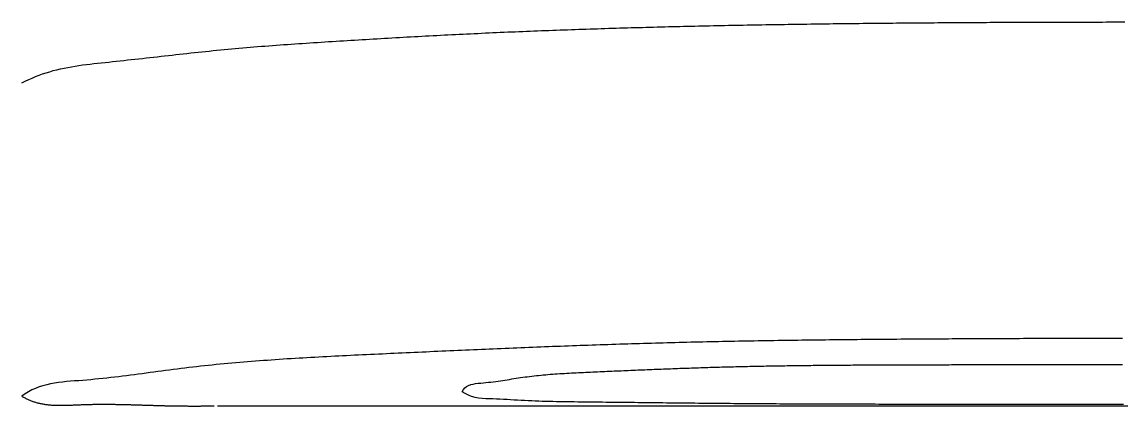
# Model space of a CAD drawing. Extents: x -4 to 102, y -14 to 59.
# Drawn here: x 41.984 to 42.862, y 3.808 to 4.115 of the extents above; entities that cross this region are included whole.
import ezdxf

# ---------------------------------------------------------------- set-up
doc = ezdxf.new("R2010")
doc.units = 0
doc.layers.get('0').update_dxf_attribs({"linetype": 'CONTINUOUS'})

msp = doc.modelspace()

# ---------------------------------------------------------------- linework, layer by layer
at = {"color": 7, "linetype": 'CONTINUOUS'}
msp.add_line((42.13982, 3.80787), (43.50552, 3.80787), dxfattribs=at)
at = {"color": 7}
for points in [[(41.9838, 4.06593, 0), (41.9864, 4.06724, 0), (41.9892, 4.06851, 0), (41.9919, 4.06972, 0), (41.9946, 4.07088, 0), (41.9974, 4.07198, 0), (42.0002, 4.07301, 0), (42.003, 4.07396, 0), (42.0059, 4.07484, 0), (42.0088, 4.07565, 0), (42.0116, 4.0764, 0), (42.0145, 4.07708, 0), (42.0174, 4.07771, 0), (42.0204, 4.07829, 0), (42.0233, 4.07883, 0), (42.0263, 4.07932, 0), (42.0292, 4.07977, 0), (42.0322, 4.08019, 0), (42.0352, 4.08058, 0), (42.0382, 4.08095, 0), (42.0411, 4.08129, 0), (42.0441, 4.08162, 0), (42.0471, 4.08194, 0), (42.0501, 4.08225, 0), (42.0531, 4.08256, 0), (42.0561, 4.08288, 0), (42.0591, 4.08319, 0), (42.0621, 4.08351, 0), (42.0651, 4.08383, 0), (42.068, 4.08416, 0), (42.071, 4.08448, 0), (42.074, 4.08481, 0), (42.077, 4.08514, 0), (42.0799, 4.08547, 0), (42.0829, 4.0858, 0), (42.0859, 4.08614, 0), (42.0888, 4.08647, 0), (42.0918, 4.0868, 0), (42.0948, 4.08714, 0), (42.0977, 4.08747, 0), (42.1007, 4.0878, 0), (42.1037, 4.08814, 0), (42.1066, 4.08847, 0), (42.1096, 4.08879, 0), (42.1126, 4.08912, 0), (42.1155, 4.08944, 0), (42.1185, 4.08977, 0), (42.1214, 4.09009, 0), (42.1244, 4.0904, 0), (42.1274, 4.09071, 0), (42.1303, 4.09102, 0), (42.1333, 4.09133, 0), (42.1363, 4.09163, 0), (42.1392, 4.09192, 0), (42.1422, 4.09221, 0), (42.1452, 4.0925, 0), (42.1481, 4.09278, 0), (42.1511, 4.09305, 0), (42.1541, 4.09332, 0), (42.157, 4.09359, 0), (42.16, 4.09385, 0), (42.163, 4.0941, 0), (42.1659, 4.09435, 0), (42.1689, 4.0946, 0), (42.1719, 4.09484, 0), (42.1749, 4.09508, 0), (42.1778, 4.09531, 0), (42.1808, 4.09554, 0), (42.1838, 4.09576, 0), (42.1868, 4.09599, 0), (42.1898, 4.09621, 0), (42.1927, 4.09642, 0), (42.1957, 4.09664, 0), (42.1987, 4.09685, 0), (42.2017, 4.09705, 0), (42.2047, 4.09726, 0), (42.2076, 4.09746, 0), (42.2106, 4.09766, 0), (42.2136, 4.09786, 0), (42.2166, 4.09805, 0), (42.2196, 4.09824, 0), (42.2226, 4.09844, 0), (42.2255, 4.09863, 0), (42.2285, 4.09882, 0), (42.2315, 4.099, 0), (42.2345, 4.09919, 0), (42.2375, 4.09937, 0), (42.2405, 4.09956, 0), (42.2434, 4.09974, 0), (42.2464, 4.09992, 0), (42.2494, 4.10011, 0), (42.2524, 4.10029, 0), (42.2554, 4.10047, 0), (42.2583, 4.10064, 0), (42.2613, 4.10082, 0), (42.2643, 4.101, 0), (42.2673, 4.10117, 0), (42.2703, 4.10135, 0), (42.2733, 4.10152, 0), (42.2762, 4.1017, 0), (42.2792, 4.10187, 0), (42.2822, 4.10204, 0), (42.2852, 4.10221, 0), (42.2882, 4.10237, 0), (42.2911, 4.10254, 0), (42.2941, 4.10271, 0), (42.2971, 4.10287, 0), (42.3001, 4.10303, 0), (42.3031, 4.10319, 0), (42.306, 4.10336, 0), (42.309, 4.10351, 0), (42.312, 4.10367, 0), (42.315, 4.10383, 0), (42.318, 4.10398, 0), (42.321, 4.10414, 0), (42.3239, 4.10429, 0), (42.3269, 4.10444, 0), (42.3299, 4.10459, 0), (42.3329, 4.10474, 0), (42.3359, 4.10488, 0), (42.3388, 4.10503, 0), (42.3418, 4.10517, 0), (42.3448, 4.10531, 0), (42.3478, 4.10545, 0), (42.3508, 4.10559, 0), (42.3538, 4.10573, 0), (42.3567, 4.10587, 0), (42.3597, 4.106, 0), (42.3627, 4.10613, 0), (42.3657, 4.10626, 0), (42.3687, 4.10639, 0), (42.3717, 4.10652, 0), (42.3746, 4.10665, 0), (42.3776, 4.10677, 0), (42.3806, 4.1069, 0), (42.3836, 4.10702, 0), (42.3866, 4.10714, 0), (42.3896, 4.10726, 0), (42.3925, 4.10738, 0), (42.3955, 4.10749, 0), (42.3985, 4.10761, 0), (42.4015, 4.10772, 0), (42.4045, 4.10784, 0), (42.4075, 4.10795, 0), (42.4104, 4.10806, 0), (42.4134, 4.10817, 0), (42.4164, 4.10827, 0), (42.4194, 4.10838, 0), (42.4224, 4.10849, 0), (42.4254, 4.10859, 0), (42.4284, 4.10869, 0), (42.4313, 4.10879, 0), (42.4343, 4.10889, 0), (42.4373, 4.10899, 0), (42.4403, 4.10909, 0), (42.4433, 4.10918, 0), (42.4463, 4.10928, 0), (42.4492, 4.10937, 0), (42.4522, 4.10946, 0), (42.4552, 4.10955, 0), (42.4582, 4.10964, 0), (42.4612, 4.10973, 0), (42.4642, 4.10982, 0), (42.4672, 4.10991, 0), (42.4701, 4.10999, 0), (42.4731, 4.11008, 0), (42.4761, 4.11016, 0), (42.4791, 4.11024, 0), (42.4821, 4.11032, 0), (42.4851, 4.1104, 0), (42.4881, 4.11048, 0), (42.491, 4.11056, 0), (42.494, 4.11064, 0), (42.497, 4.11071, 0), (42.5, 4.11079, 0), (42.503, 4.11086, 0), (42.506, 4.11093, 0), (42.509, 4.111, 0), (42.5119, 4.11107, 0), (42.5149, 4.11114, 0), (42.5179, 4.11121, 0), (42.5209, 4.11128, 0), (42.5239, 4.11135, 0), (42.5269, 4.11141, 0), (42.5299, 4.11148, 0), (42.5328, 4.11154, 0), (42.5358, 4.1116, 0), (42.5388, 4.11167, 0), (42.5418, 4.11173, 0), (42.5448, 4.11179, 0), (42.5478, 4.11185, 0), (42.5508, 4.1119, 0), (42.5537, 4.11196, 0), (42.5567, 4.11202, 0), (42.5597, 4.11207, 0), (42.5627, 4.11213, 0), (42.5657, 4.11218, 0), (42.5687, 4.11224, 0), (42.5717, 4.11229, 0), (42.5746, 4.11234, 0), (42.5776, 4.11239, 0), (42.5806, 4.11244, 0), (42.5836, 4.11249, 0), (42.5866, 4.11254, 0), (42.5896, 4.11259, 0), (42.5926, 4.11263, 0), (42.5955, 4.11268, 0), (42.5985, 4.11273, 0), (42.6015, 4.11277, 0), (42.6045, 4.11281, 0), (42.6075, 4.11286, 0), (42.6105, 4.1129, 0), (42.6135, 4.11294, 0), (42.6164, 4.11298, 0), (42.6194, 4.11302, 0), (42.6224, 4.11306, 0), (42.6254, 4.1131, 0), (42.6284, 4.11314, 0), (42.6314, 4.11318, 0), (42.6344, 4.11321, 0), (42.6373, 4.11325, 0), (42.6403, 4.11329, 0), (42.6433, 4.11332, 0), (42.6463, 4.11335, 0), (42.6493, 4.11339, 0), (42.6523, 4.11342, 0), (42.6553, 4.11345, 0), (42.6582, 4.11349, 0), (42.6612, 4.11352, 0), (42.6642, 4.11355, 0), (42.6672, 4.11358, 0), (42.6702, 4.11361, 0), (42.6732, 4.11364, 0), (42.6762, 4.11366, 0), (42.6791, 4.11369, 0), (42.6821, 4.11372, 0), (42.6851, 4.11375, 0), (42.6881, 4.11377, 0), (42.6911, 4.1138, 0), (42.6941, 4.11382, 0), (42.6971, 4.11385, 0), (42.7001, 4.11387, 0), (42.703, 4.11389, 0), (42.706, 4.11392, 0), (42.709, 4.11394, 0), (42.712, 4.11396, 0), (42.715, 4.11398, 0), (42.718, 4.11401, 0), (42.721, 4.11403, 0), (42.7239, 4.11405, 0), (42.7269, 4.11407, 0), (42.7299, 4.11409, 0), (42.7329, 4.11411, 0), (42.7359, 4.11412, 0), (42.7389, 4.11414, 0), (42.7419, 4.11416, 0), (42.7448, 4.11418, 0), (42.7478, 4.11419, 0), (42.7508, 4.11421, 0), (42.7538, 4.11423, 0), (42.7568, 4.11424, 0), (42.7598, 4.11426, 0), (42.7628, 4.11427, 0), (42.7657, 4.11429, 0), (42.7687, 4.1143, 0), (42.7717, 4.11431, 0), (42.7747, 4.11433, 0), (42.7777, 4.11434, 0), (42.7807, 4.11435, 0), (42.7837, 4.11436, 0), (42.7867, 4.11437, 0), (42.7896, 4.11438, 0), (42.7926, 4.11439, 0), (42.7956, 4.1144, 0), (42.7986, 4.11441, 0), (42.8016, 4.11442, 0), (42.8046, 4.11443, 0), (42.8076, 4.11444, 0), (42.8105, 4.11445, 0), (42.8135, 4.11445, 0), (42.8165, 4.11446, 0), (42.8195, 4.11447, 0), (42.8225, 4.11447, 0), (42.8255, 4.11448, 0), (42.8285, 4.11448, 0), (42.8314, 4.11449, 0), (42.8344, 4.11449, 0), (42.8374, 4.1145, 0), (42.8404, 4.1145, 0), (42.8434, 4.1145, 0), (42.8464, 4.1145, 0), (42.8494, 4.11451, 0), (42.8523, 4.11451, 0), (42.8553, 4.11451, 0), (42.8583, 4.11451, 0), (42.8613, 4.11451, 0), (42.8643, 4.11451, 0)], [(42.8624, 3.86177, 0), (42.8593, 3.86177, 0), (42.8561, 3.86177, 0), (42.853, 3.86176, 0), (42.8498, 3.86176, 0), (42.8466, 3.86176, 0), (42.8435, 3.86176, 0), (42.8403, 3.86175, 0), (42.8372, 3.86175, 0), (42.834, 3.86174, 0), (42.8308, 3.86174, 0), (42.8277, 3.86173, 0), (42.8245, 3.86173, 0), (42.8214, 3.86172, 0), (42.8182, 3.86171, 0), (42.815, 3.86171, 0), (42.8119, 3.8617, 0), (42.8087, 3.86169, 0), (42.8056, 3.86168, 0), (42.8024, 3.86168, 0), (42.7992, 3.86167, 0), (42.7961, 3.86166, 0), (42.7929, 3.86165, 0), (42.7897, 3.86164, 0), (42.7866, 3.86163, 0), (42.7834, 3.86162, 0), (42.7803, 3.8616, 0), (42.7771, 3.86159, 0), (42.7739, 3.86158, 0), (42.7708, 3.86157, 0), (42.7676, 3.86156, 0), (42.7645, 3.86154, 0), (42.7613, 3.86153, 0), (42.7581, 3.86151, 0), (42.755, 3.8615, 0), (42.7518, 3.86149, 0), (42.7486, 3.86147, 0), (42.7455, 3.86145, 0), (42.7423, 3.86144, 0), (42.7392, 3.86142, 0), (42.736, 3.86141, 0), (42.7328, 3.86139, 0), (42.7297, 3.86137, 0), (42.7265, 3.86135, 0), (42.7234, 3.86134, 0), (42.7202, 3.86132, 0), (42.717, 3.8613, 0), (42.7139, 3.86128, 0), (42.7107, 3.86126, 0), (42.7075, 3.86124, 0), (42.7044, 3.86122, 0), (42.7012, 3.8612, 0), (42.6981, 3.86118, 0), (42.6949, 3.86116, 0), (42.6917, 3.86113, 0), (42.6886, 3.86111, 0), (42.6854, 3.86109, 0), (42.6822, 3.86106, 0), (42.6791, 3.86104, 0), (42.6759, 3.86101, 0), (42.6728, 3.86099, 0), (42.6696, 3.86096, 0), (42.6664, 3.86094, 0), (42.6633, 3.86091, 0), (42.6601, 3.86088, 0), (42.657, 3.86085, 0), (42.6538, 3.86082, 0), (42.6506, 3.86079, 0), (42.6475, 3.86076, 0), (42.6443, 3.86073, 0), (42.6411, 3.8607, 0), (42.638, 3.86067, 0), (42.6348, 3.86063, 0), (42.6317, 3.8606, 0), (42.6285, 3.86056, 0), (42.6253, 3.86053, 0), (42.6222, 3.86049, 0), (42.619, 3.86045, 0), (42.6158, 3.86041, 0), (42.6127, 3.86037, 0), (42.6095, 3.86033, 0), (42.6064, 3.86029, 0), (42.6032, 3.86025, 0), (42.6, 3.8602, 0), (42.5969, 3.86016, 0), (42.5937, 3.86012, 0), (42.5906, 3.86007, 0), (42.5874, 3.86002, 0), (42.5842, 3.85997, 0), (42.5811, 3.85992, 0), (42.5779, 3.85987, 0), (42.5748, 3.85982, 0), (42.5716, 3.85977, 0), (42.5684, 3.85972, 0), (42.5653, 3.85966, 0), (42.5621, 3.8596, 0), (42.559, 3.85955, 0), (42.5558, 3.85949, 0), (42.5526, 3.85943, 0), (42.5495, 3.85937, 0), (42.5463, 3.85931, 0), (42.5432, 3.85924, 0), (42.54, 3.85918, 0), (42.5368, 3.85911, 0), (42.5337, 3.85905, 0), (42.5305, 3.85898, 0), (42.5274, 3.85891, 0), (42.5242, 3.85884, 0), (42.521, 3.85877, 0), (42.5179, 3.85869, 0), (42.5147, 3.85862, 0), (42.5116, 3.85854, 0), (42.5084, 3.85846, 0), (42.5053, 3.85838, 0), (42.5021, 3.8583, 0), (42.4989, 3.85822, 0), (42.4958, 3.85814, 0), (42.4926, 3.85805, 0), (42.4895, 3.85796, 0), (42.4863, 3.85788, 0), (42.4832, 3.85779, 0), (42.48, 3.85769, 0), (42.4768, 3.8576, 0), (42.4737, 3.85751, 0), (42.4705, 3.85741, 0), (42.4674, 3.85732, 0), (42.4642, 3.85722, 0), (42.4611, 3.85712, 0), (42.4579, 3.85702, 0), (42.4548, 3.85692, 0), (42.4516, 3.85681, 0), (42.4484, 3.85671, 0), (42.4453, 3.8566, 0), (42.4421, 3.85649, 0), (42.439, 3.85639, 0), (42.4358, 3.85628, 0), (42.4327, 3.85616, 0), (42.4295, 3.85605, 0), (42.4264, 3.85594, 0), (42.4232, 3.85583, 0), (42.4201, 3.85571, 0), (42.4169, 3.85559, 0), (42.4137, 3.85548, 0), (42.4106, 3.85536, 0), (42.4074, 3.85524, 0), (42.4043, 3.85512, 0), (42.4011, 3.855, 0), (42.398, 3.85487, 0), (42.3948, 3.85475, 0), (42.3917, 3.85462, 0), (42.3885, 3.8545, 0), (42.3853, 3.85437, 0), (42.3822, 3.85424, 0), (42.379, 3.85412, 0), (42.3759, 3.85399, 0), (42.3727, 3.85386, 0), (42.3696, 3.85373, 0), (42.3664, 3.85359, 0), (42.3632, 3.85346, 0), (42.3601, 3.85333, 0), (42.3569, 3.8532, 0), (42.3538, 3.85306, 0), (42.3506, 3.85293, 0), (42.3475, 3.85279, 0), (42.3443, 3.85265, 0), (42.3411, 3.85251, 0), (42.338, 3.85238, 0), (42.3348, 3.85224, 0), (42.3317, 3.8521, 0), (42.3285, 3.85196, 0), (42.3253, 3.85182, 0), (42.3222, 3.85168, 0), (42.319, 3.85154, 0), (42.3159, 3.85139, 0), (42.3127, 3.85125, 0), (42.3095, 3.85111, 0), (42.3064, 3.85096, 0), (42.3032, 3.85082, 0), (42.3, 3.85068, 0), (42.2969, 3.85053, 0), (42.2937, 3.85038, 0), (42.2905, 3.85024, 0), (42.2874, 3.85009, 0), (42.2842, 3.84995, 0), (42.281, 3.8498, 0), (42.2779, 3.84965, 0), (42.2747, 3.84951, 0), (42.2715, 3.84936, 0), (42.2684, 3.84921, 0), (42.2652, 3.84906, 0), (42.262, 3.84891, 0), (42.2589, 3.84876, 0), (42.2557, 3.84861, 0), (42.2525, 3.84846, 0), (42.2493, 3.84831, 0), (42.2462, 3.84816, 0), (42.243, 3.848, 0), (42.2398, 3.84784, 0), (42.2367, 3.84769, 0), (42.2335, 3.84752, 0), (42.2303, 3.84736, 0), (42.2272, 3.8472, 0), (42.224, 3.84703, 0), (42.2208, 3.84686, 0), (42.2176, 3.84668, 0), (42.2145, 3.84651, 0), (42.2113, 3.84632, 0), (42.2081, 3.84614, 0), (42.205, 3.84595, 0), (42.2018, 3.84576, 0), (42.1986, 3.84557, 0), (42.1955, 3.84537, 0), (42.1923, 3.84516, 0), (42.1892, 3.84495, 0), (42.186, 3.84474, 0), (42.1828, 3.84452, 0), (42.1797, 3.8443, 0), (42.1765, 3.84407, 0), (42.1734, 3.84384, 0), (42.1702, 3.8436, 0), (42.1671, 3.84335, 0), (42.1639, 3.8431, 0), (42.1608, 3.84284, 0), (42.1576, 3.84258, 0), (42.1545, 3.84231, 0), (42.1514, 3.84203, 0), (42.1482, 3.84174, 0), (42.1451, 3.84145, 0), (42.142, 3.84115, 0), (42.1388, 3.84085, 0), (42.1357, 3.84053, 0), (42.1326, 3.84021, 0), (42.1294, 3.83988, 0), (42.1263, 3.83955, 0), (42.1232, 3.8392, 0), (42.1201, 3.83885, 0), (42.117, 3.83848, 0), (42.1139, 3.83811, 0), (42.1108, 3.83773, 0), (42.1077, 3.83734, 0), (42.1046, 3.83694, 0), (42.1015, 3.83654, 0), (42.0984, 3.83613, 0), (42.0953, 3.83572, 0), (42.0922, 3.83531, 0), (42.0891, 3.83489, 0), (42.086, 3.83447, 0), (42.0829, 3.83405, 0), (42.0797, 3.83364, 0), (42.0766, 3.83323, 0), (42.0735, 3.83282, 0), (42.0704, 3.83241, 0), (42.0673, 3.83201, 0), (42.0641, 3.83162, 0), (42.061, 3.83123, 0), (42.0578, 3.83086, 0), (42.0547, 3.83049, 0), (42.0515, 3.83014, 0), (42.0483, 3.8298, 0), (42.0452, 3.82947, 0), (42.042, 3.82916, 0), (42.0388, 3.82886, 0), (42.0355, 3.82858, 0), (42.0323, 3.82831, 0), (42.0291, 3.82806, 0), (42.0258, 3.82782, 0), (42.0225, 3.82757, 0), (42.0193, 3.82728, 0), (42.0161, 3.82696, 0), (42.0129, 3.82656, 0), (42.0097, 3.82609, 0), (42.0066, 3.82552, 0), (42.0035, 3.82484, 0), (42.0004, 3.82403, 0), (41.9975, 3.82307, 0), (41.9946, 3.82194, 0), (41.9917, 3.82064, 0), (41.989, 3.81913, 0), (41.9863, 3.81742, 0), (41.9838, 3.81557, 0)], [(42.3353, 3.81928, 0), (42.3362, 3.82093, 0), (42.3373, 3.82231, 0), (42.3387, 3.82341, 0), (42.3403, 3.82426, 0), (42.3421, 3.8249, 0), (42.344, 3.82537, 0), (42.346, 3.82571, 0), (42.348, 3.82596, 0), (42.3501, 3.82616, 0), (42.3522, 3.82634, 0), (42.3542, 3.82654, 0), (42.3562, 3.82675, 0), (42.3582, 3.82698, 0), (42.3601, 3.82722, 0), (42.3621, 3.82747, 0), (42.3639, 3.82773, 0), (42.3658, 3.828, 0), (42.3676, 3.82828, 0), (42.3694, 3.82856, 0), (42.3712, 3.82884, 0), (42.373, 3.82913, 0), (42.3748, 3.82941, 0), (42.3766, 3.8297, 0), (42.3783, 3.82998, 0), (42.3801, 3.83025, 0), (42.3819, 3.83052, 0), (42.3837, 3.83077, 0), (42.3854, 3.83102, 0), (42.3872, 3.83126, 0), (42.3891, 3.83148, 0), (42.3909, 3.8317, 0), (42.3927, 3.83191, 0), (42.3945, 3.8321, 0), (42.3963, 3.83229, 0), (42.3982, 3.83248, 0), (42.4, 3.83265, 0), (42.4019, 3.83282, 0), (42.4037, 3.83297, 0), (42.4056, 3.83313, 0), (42.4075, 3.83327, 0), (42.4093, 3.83341, 0), (42.4112, 3.83354, 0), (42.4131, 3.83367, 0), (42.415, 3.83379, 0), (42.4169, 3.83391, 0), (42.4188, 3.83402, 0), (42.4206, 3.83413, 0), (42.4225, 3.83424, 0), (42.4244, 3.83434, 0), (42.4263, 3.83444, 0), (42.4282, 3.83453, 0), (42.4301, 3.83462, 0), (42.432, 3.83471, 0), (42.4339, 3.8348, 0), (42.4358, 3.83489, 0), (42.4377, 3.83498, 0), (42.4396, 3.83506, 0), (42.4415, 3.83514, 0), (42.4434, 3.83523, 0), (42.4453, 3.83531, 0), (42.4472, 3.8354, 0), (42.4491, 3.83548, 0), (42.451, 3.83556, 0), (42.4529, 3.83564, 0), (42.4547, 3.83573, 0), (42.4566, 3.83581, 0), (42.4585, 3.83589, 0), (42.4604, 3.83597, 0), (42.4623, 3.83605, 0), (42.4642, 3.83613, 0), (42.466, 3.83621, 0), (42.4679, 3.83629, 0), (42.4698, 3.83637, 0), (42.4717, 3.83645, 0), (42.4735, 3.83653, 0), (42.4754, 3.83661, 0), (42.4773, 3.83669, 0), (42.4792, 3.83676, 0), (42.481, 3.83684, 0), (42.4829, 3.83691, 0), (42.4848, 3.83699, 0), (42.4866, 3.83706, 0), (42.4885, 3.83714, 0), (42.4904, 3.83721, 0), (42.4922, 3.83729, 0), (42.4941, 3.83736, 0), (42.496, 3.83743, 0), (42.4978, 3.8375, 0), (42.4997, 3.83757, 0), (42.5016, 3.83764, 0), (42.5034, 3.83771, 0), (42.5053, 3.83778, 0), (42.5071, 3.83785, 0), (42.509, 3.83792, 0), (42.5109, 3.83798, 0), (42.5127, 3.83805, 0), (42.5146, 3.83811, 0), (42.5165, 3.83818, 0), (42.5183, 3.83824, 0), (42.5202, 3.8383, 0), (42.522, 3.83837, 0), (42.5239, 3.83843, 0), (42.5258, 3.83849, 0), (42.5276, 3.83855, 0), (42.5295, 3.83861, 0), (42.5313, 3.83866, 0), (42.5332, 3.83872, 0), (42.5351, 3.83878, 0), (42.5369, 3.83883, 0), (42.5388, 3.83889, 0), (42.5406, 3.83894, 0), (42.5425, 3.83899, 0), (42.5444, 3.83904, 0), (42.5462, 3.83909, 0), (42.5481, 3.83914, 0), (42.55, 3.83919, 0), (42.5518, 3.83924, 0), (42.5537, 3.83928, 0), (42.5555, 3.83933, 0), (42.5574, 3.83937, 0), (42.5593, 3.83942, 0), (42.5611, 3.83946, 0), (42.563, 3.8395, 0), (42.5649, 3.83954, 0), (42.5667, 3.83958, 0), (42.5686, 3.83962, 0), (42.5705, 3.83966, 0), (42.5723, 3.83969, 0), (42.5742, 3.83973, 0), (42.5761, 3.83977, 0), (42.578, 3.8398, 0), (42.5798, 3.83983, 0), (42.5817, 3.83987, 0), (42.5836, 3.8399, 0), (42.5854, 3.83993, 0), (42.5873, 3.83996, 0), (42.5892, 3.83999, 0), (42.591, 3.84002, 0), (42.5929, 3.84004, 0), (42.5948, 3.84007, 0), (42.5967, 3.8401, 0), (42.5985, 3.84012, 0), (42.6004, 3.84015, 0), (42.6023, 3.84017, 0), (42.6041, 3.8402, 0), (42.606, 3.84022, 0), (42.6079, 3.84024, 0), (42.6098, 3.84026, 0), (42.6116, 3.84028, 0), (42.6135, 3.84031, 0), (42.6154, 3.84033, 0), (42.6173, 3.84034, 0), (42.6191, 3.84036, 0), (42.621, 3.84038, 0), (42.6229, 3.8404, 0), (42.6247, 3.84042, 0), (42.6266, 3.84043, 0), (42.6285, 3.84045, 0), (42.6304, 3.84046, 0), (42.6322, 3.84048, 0), (42.6341, 3.84049, 0), (42.636, 3.84051, 0), (42.6379, 3.84052, 0), (42.6397, 3.84054, 0), (42.6416, 3.84055, 0), (42.6435, 3.84056, 0), (42.6454, 3.84057, 0), (42.6472, 3.84058, 0), (42.6491, 3.8406, 0), (42.651, 3.84061, 0), (42.6528, 3.84062, 0), (42.6547, 3.84063, 0), (42.6566, 3.84064, 0), (42.6585, 3.84065, 0), (42.6603, 3.84066, 0), (42.6622, 3.84067, 0), (42.6641, 3.84068, 0), (42.666, 3.84068, 0), (42.6678, 3.84069, 0), (42.6697, 3.8407, 0), (42.6716, 3.84071, 0), (42.6734, 3.84072, 0), (42.6753, 3.84072, 0), (42.6772, 3.84073, 0), (42.6791, 3.84074, 0), (42.6809, 3.84074, 0), (42.6828, 3.84075, 0), (42.6847, 3.84076, 0), (42.6865, 3.84076, 0), (42.6884, 3.84077, 0), (42.6903, 3.84077, 0), (42.6922, 3.84078, 0), (42.694, 3.84078, 0), (42.6959, 3.84079, 0), (42.6978, 3.84079, 0), (42.6996, 3.8408, 0), (42.7015, 3.8408, 0), (42.7034, 3.84081, 0), (42.7053, 3.84081, 0), (42.7071, 3.84081, 0), (42.709, 3.84082, 0), (42.7109, 3.84082, 0), (42.7127, 3.84082, 0), (42.7146, 3.84083, 0), (42.7165, 3.84083, 0), (42.7184, 3.84083, 0), (42.7202, 3.84084, 0), (42.7221, 3.84084, 0), (42.724, 3.84084, 0), (42.7258, 3.84085, 0), (42.7277, 3.84085, 0), (42.7296, 3.84085, 0), (42.7314, 3.84085, 0), (42.7333, 3.84086, 0), (42.7352, 3.84086, 0), (42.7371, 3.84086, 0), (42.7389, 3.84086, 0), (42.7408, 3.84086, 0), (42.7427, 3.84087, 0), (42.7445, 3.84087, 0), (42.7464, 3.84087, 0), (42.7483, 3.84087, 0), (42.7501, 3.84088, 0), (42.752, 3.84088, 0), (42.7539, 3.84088, 0), (42.7558, 3.84088, 0), (42.7576, 3.84088, 0), (42.7595, 3.84088, 0), (42.7614, 3.84089, 0), (42.7632, 3.84089, 0), (42.7651, 3.84089, 0), (42.767, 3.84089, 0), (42.7689, 3.8409, 0), (42.7707, 3.8409, 0), (42.7726, 3.8409, 0), (42.7745, 3.8409, 0), (42.7763, 3.8409, 0), (42.7782, 3.84091, 0), (42.7801, 3.84091, 0), (42.7819, 3.84091, 0), (42.7838, 3.84091, 0), (42.7857, 3.84091, 0), (42.7876, 3.84092, 0), (42.7894, 3.84092, 0), (42.7913, 3.84092, 0), (42.7932, 3.84092, 0), (42.795, 3.84092, 0), (42.7969, 3.84093, 0), (42.7988, 3.84093, 0), (42.8006, 3.84093, 0), (42.8025, 3.84093, 0), (42.8044, 3.84093, 0), (42.8063, 3.84094, 0), (42.8081, 3.84094, 0), (42.81, 3.84094, 0), (42.8119, 3.84094, 0), (42.8137, 3.84094, 0), (42.8156, 3.84095, 0), (42.8175, 3.84095, 0), (42.8193, 3.84095, 0), (42.8212, 3.84095, 0), (42.8231, 3.84095, 0), (42.825, 3.84095, 0), (42.8268, 3.84096, 0), (42.8287, 3.84096, 0), (42.8306, 3.84096, 0), (42.8324, 3.84096, 0), (42.8343, 3.84096, 0), (42.8362, 3.84096, 0), (42.838, 3.84096, 0), (42.8399, 3.84096, 0), (42.8418, 3.84096, 0), (42.8437, 3.84097, 0), (42.8455, 3.84097, 0), (42.8474, 3.84097, 0), (42.8493, 3.84097, 0), (42.8511, 3.84097, 0), (42.853, 3.84097, 0), (42.8549, 3.84097, 0), (42.8568, 3.84097, 0), (42.8586, 3.84097, 0), (42.8605, 3.84097, 0), (42.8624, 3.84097, 0)], [(41.9838, 3.81557, 0), (41.9844, 3.81523, 0), (41.985, 3.81489, 0), (41.9856, 3.81457, 0), (41.9862, 3.81424, 0), (41.9868, 3.81393, 0), (41.9874, 3.81362, 0), (41.9881, 3.81332, 0), (41.9887, 3.81303, 0), (41.9893, 3.81275, 0), (41.99, 3.81247, 0), (41.9906, 3.81221, 0), (41.9912, 3.81196, 0), (41.9919, 3.81172, 0), (41.9925, 3.81149, 0), (41.9932, 3.81126, 0), (41.9938, 3.81105, 0), (41.9945, 3.81085, 0), (41.9951, 3.81066, 0), (41.9958, 3.81048, 0), (41.9965, 3.81031, 0), (41.9971, 3.81014, 0), (41.9978, 3.80999, 0), (41.9984, 3.80984, 0), (41.9991, 3.8097, 0), (41.9998, 3.80957, 0), (42.0005, 3.80945, 0), (42.0011, 3.80934, 0), (42.0018, 3.80923, 0), (42.0025, 3.80913, 0), (42.0032, 3.80904, 0), (42.0039, 3.80896, 0), (42.0046, 3.80888, 0), (42.0052, 3.80881, 0), (42.0059, 3.80874, 0), (42.0066, 3.80868, 0), (42.0073, 3.80863, 0), (42.008, 3.80858, 0), (42.0087, 3.80854, 0), (42.0094, 3.8085, 0), (42.0101, 3.80847, 0), (42.0108, 3.80844, 0), (42.0115, 3.80842, 0), (42.0122, 3.80841, 0), (42.0129, 3.80839, 0), (42.0136, 3.80838, 0), (42.0143, 3.80838, 0), (42.015, 3.80838, 0), (42.0157, 3.80838, 0), (42.0164, 3.80839, 0), (42.0171, 3.80839, 0), (42.0178, 3.80841, 0), (42.0185, 3.80842, 0), (42.0192, 3.80844, 0), (42.02, 3.80846, 0), (42.0207, 3.80848, 0), (42.0214, 3.8085, 0), (42.0221, 3.80853, 0), (42.0228, 3.80855, 0), (42.0235, 3.80858, 0), (42.0242, 3.80861, 0), (42.0249, 3.80864, 0), (42.0256, 3.80867, 0), (42.0263, 3.8087, 0), (42.0271, 3.80873, 0), (42.0278, 3.80876, 0), (42.0285, 3.80879, 0), (42.0292, 3.80882, 0), (42.0299, 3.80885, 0), (42.0306, 3.80888, 0), (42.0313, 3.80891, 0), (42.032, 3.80894, 0), (42.0327, 3.80896, 0), (42.0334, 3.80899, 0), (42.0342, 3.80901, 0), (42.0349, 3.80903, 0), (42.0356, 3.80905, 0), (42.0363, 3.80907, 0), (42.037, 3.80909, 0), (42.0377, 3.80911, 0), (42.0384, 3.80913, 0), (42.0391, 3.80914, 0), (42.0398, 3.80915, 0), (42.0405, 3.80917, 0), (42.0412, 3.80918, 0), (42.0419, 3.80919, 0), (42.0426, 3.8092, 0), (42.0433, 3.80921, 0), (42.044, 3.80921, 0), (42.0447, 3.80922, 0), (42.0454, 3.80923, 0), (42.0461, 3.80923, 0), (42.0468, 3.80923, 0), (42.0475, 3.80924, 0), (42.0482, 3.80924, 0), (42.0489, 3.80924, 0), (42.0496, 3.80924, 0), (42.0503, 3.80924, 0), (42.051, 3.80924, 0), (42.0517, 3.80923, 0), (42.0524, 3.80923, 0), (42.0531, 3.80922, 0), (42.0538, 3.80922, 0), (42.0545, 3.80921, 0), (42.0552, 3.80921, 0), (42.0558, 3.8092, 0), (42.0565, 3.80919, 0), (42.0572, 3.80918, 0), (42.0579, 3.80917, 0), (42.0586, 3.80916, 0), (42.0593, 3.80915, 0), (42.06, 3.80914, 0), (42.0607, 3.80913, 0), (42.0614, 3.80912, 0), (42.0621, 3.8091, 0), (42.0628, 3.80909, 0), (42.0635, 3.80908, 0), (42.0642, 3.80906, 0), (42.0648, 3.80905, 0), (42.0655, 3.80903, 0), (42.0662, 3.80902, 0), (42.0669, 3.809, 0), (42.0676, 3.80898, 0), (42.0683, 3.80896, 0), (42.069, 3.80895, 0), (42.0697, 3.80893, 0), (42.0704, 3.80891, 0), (42.071, 3.80889, 0), (42.0717, 3.80887, 0), (42.0724, 3.80885, 0), (42.0731, 3.80883, 0), (42.0738, 3.80881, 0), (42.0745, 3.80879, 0), (42.0752, 3.80877, 0), (42.0759, 3.80875, 0), (42.0766, 3.80873, 0), (42.0772, 3.80871, 0), (42.0779, 3.80869, 0), (42.0786, 3.80867, 0), (42.0793, 3.80865, 0), (42.08, 3.80863, 0), (42.0807, 3.80861, 0), (42.0814, 3.80859, 0), (42.0821, 3.80856, 0), (42.0827, 3.80854, 0), (42.0834, 3.80852, 0), (42.0841, 3.8085, 0), (42.0848, 3.80848, 0), (42.0855, 3.80846, 0), (42.0862, 3.80844, 0), (42.0869, 3.80841, 0), (42.0875, 3.80839, 0), (42.0882, 3.80837, 0), (42.0889, 3.80835, 0), (42.0896, 3.80833, 0), (42.0903, 3.80831, 0), (42.091, 3.80829, 0), (42.0917, 3.80827, 0), (42.0924, 3.80825, 0), (42.093, 3.80823, 0), (42.0937, 3.80821, 0), (42.0944, 3.80819, 0), (42.0951, 3.80817, 0), (42.0958, 3.80816, 0), (42.0965, 3.80814, 0), (42.0972, 3.80812, 0), (42.0979, 3.8081, 0), (42.0985, 3.80809, 0), (42.0992, 3.80807, 0), (42.0999, 3.80805, 0), (42.1006, 3.80804, 0), (42.1013, 3.80802, 0), (42.102, 3.80801, 0), (42.1027, 3.80799, 0), (42.1034, 3.80798, 0), (42.1041, 3.80797, 0), (42.1047, 3.80795, 0), (42.1054, 3.80794, 0), (42.1061, 3.80793, 0), (42.1068, 3.80792, 0), (42.1075, 3.80791, 0), (42.1082, 3.8079, 0), (42.1089, 3.80789, 0), (42.1096, 3.80788, 0), (42.1103, 3.80788, 0), (42.111, 3.80787, 0), (42.1116, 3.80786, 0), (42.1123, 3.80786, 0), (42.113, 3.80785, 0), (42.1137, 3.80785, 0), (42.1144, 3.80784, 0), (42.1151, 3.80784, 0), (42.1158, 3.80784, 0), (42.1165, 3.80783, 0), (42.1172, 3.80783, 0), (42.1179, 3.80783, 0), (42.1186, 3.80783, 0), (42.1193, 3.80783, 0), (42.1199, 3.80783, 0), (42.1206, 3.80783, 0), (42.1213, 3.80783, 0), (42.122, 3.80783, 0), (42.1227, 3.80783, 0), (42.1234, 3.80783, 0), (42.1241, 3.80783, 0), (42.1248, 3.80783, 0), (42.1255, 3.80783, 0), (42.1262, 3.80783, 0), (42.1269, 3.80784, 0), (42.1276, 3.80784, 0), (42.1283, 3.80784, 0), (42.129, 3.80784, 0), (42.1297, 3.80784, 0), (42.1303, 3.80785, 0), (42.131, 3.80785, 0), (42.1317, 3.80785, 0), (42.1324, 3.80785, 0), (42.1331, 3.80786, 0), (42.1338, 3.80786, 0), (42.1345, 3.80786, 0), (42.1352, 3.80786, 0), (42.1359, 3.80786, 0), (42.1366, 3.80787, 0), (42.1373, 3.80787, 0)], [(42.8632, 3.80902, 0), (42.8603, 3.80902, 0), (42.8575, 3.80902, 0), (42.8547, 3.80902, 0), (42.8518, 3.80902, 0), (42.849, 3.80902, 0), (42.8462, 3.80902, 0), (42.8434, 3.80902, 0), (42.8405, 3.80902, 0), (42.8377, 3.80902, 0), (42.8349, 3.80903, 0), (42.832, 3.80903, 0), (42.8292, 3.80903, 0), (42.8264, 3.80903, 0), (42.8236, 3.80903, 0), (42.8207, 3.80903, 0), (42.8179, 3.80903, 0), (42.8151, 3.80903, 0), (42.8122, 3.80904, 0), (42.8094, 3.80904, 0), (42.8066, 3.80904, 0), (42.8038, 3.80904, 0), (42.8009, 3.80904, 0), (42.7981, 3.80904, 0), (42.7953, 3.80904, 0), (42.7924, 3.80905, 0), (42.7896, 3.80905, 0), (42.7868, 3.80905, 0), (42.784, 3.80905, 0), (42.7811, 3.80905, 0), (42.7783, 3.80905, 0), (42.7755, 3.80906, 0), (42.7726, 3.80906, 0), (42.7698, 3.80906, 0), (42.767, 3.80906, 0), (42.7642, 3.80906, 0), (42.7613, 3.80906, 0), (42.7585, 3.80907, 0), (42.7557, 3.80907, 0), (42.7528, 3.80907, 0), (42.75, 3.80907, 0), (42.7472, 3.80908, 0), (42.7444, 3.80908, 0), (42.7415, 3.80908, 0), (42.7387, 3.80908, 0), (42.7359, 3.80908, 0), (42.733, 3.80909, 0), (42.7302, 3.80909, 0), (42.7274, 3.80909, 0), (42.7246, 3.80909, 0), (42.7217, 3.8091, 0), (42.7189, 3.8091, 0), (42.7161, 3.8091, 0), (42.7132, 3.80911, 0), (42.7104, 3.80911, 0), (42.7076, 3.80911, 0), (42.7048, 3.80911, 0), (42.7019, 3.80912, 0), (42.6991, 3.80912, 0), (42.6963, 3.80912, 0), (42.6934, 3.80913, 0), (42.6906, 3.80913, 0), (42.6878, 3.80913, 0), (42.6849, 3.80914, 0), (42.6821, 3.80914, 0), (42.6793, 3.80914, 0), (42.6765, 3.80915, 0), (42.6736, 3.80915, 0), (42.6708, 3.80916, 0), (42.668, 3.80916, 0), (42.6651, 3.80917, 0), (42.6623, 3.80917, 0), (42.6595, 3.80918, 0), (42.6567, 3.80918, 0), (42.6538, 3.80919, 0), (42.651, 3.80919, 0), (42.6482, 3.8092, 0), (42.6453, 3.80921, 0), (42.6425, 3.80921, 0), (42.6397, 3.80922, 0), (42.6368, 3.80923, 0), (42.634, 3.80924, 0), (42.6312, 3.80925, 0), (42.6284, 3.80926, 0), (42.6255, 3.80927, 0), (42.6227, 3.80927, 0), (42.6199, 3.80929, 0), (42.617, 3.8093, 0), (42.6142, 3.80931, 0), (42.6114, 3.80932, 0), (42.6086, 3.80933, 0), (42.6057, 3.80934, 0), (42.6029, 3.80936, 0), (42.6001, 3.80937, 0), (42.5973, 3.80938, 0), (42.5944, 3.8094, 0), (42.5916, 3.80941, 0), (42.5888, 3.80943, 0), (42.5859, 3.80945, 0), (42.5831, 3.80946, 0), (42.5803, 3.80948, 0), (42.5775, 3.8095, 0), (42.5746, 3.80952, 0), (42.5718, 3.80954, 0), (42.569, 3.80956, 0), (42.5661, 3.80958, 0), (42.5633, 3.8096, 0), (42.5605, 3.80962, 0), (42.5577, 3.80964, 0), (42.5548, 3.80966, 0), (42.552, 3.80969, 0), (42.5492, 3.80971, 0), (42.5464, 3.80974, 0), (42.5435, 3.80976, 0), (42.5407, 3.80979, 0), (42.5379, 3.80981, 0), (42.5351, 3.80984, 0), (42.5322, 3.80987, 0), (42.5294, 3.80989, 0), (42.5266, 3.80992, 0), (42.5238, 3.80995, 0), (42.5209, 3.80998, 0), (42.5181, 3.81001, 0), (42.5153, 3.81004, 0), (42.5124, 3.81007, 0), (42.5096, 3.8101, 0), (42.5068, 3.81013, 0), (42.504, 3.81016, 0), (42.5011, 3.81019, 0), (42.4983, 3.81022, 0), (42.4955, 3.81025, 0), (42.4927, 3.81028, 0), (42.4898, 3.81031, 0), (42.487, 3.81034, 0), (42.4842, 3.81038, 0), (42.4813, 3.81041, 0), (42.4785, 3.81044, 0), (42.4757, 3.81047, 0), (42.4729, 3.8105, 0), (42.47, 3.81054, 0), (42.4672, 3.81057, 0), (42.4644, 3.8106, 0), (42.4615, 3.81063, 0), (42.4587, 3.81066, 0), (42.4559, 3.8107, 0), (42.453, 3.81073, 0), (42.4502, 3.81076, 0), (42.4474, 3.81079, 0), (42.4445, 3.81082, 0), (42.4417, 3.81085, 0), (42.4389, 3.81088, 0), (42.436, 3.81092, 0), (42.4332, 3.81095, 0), (42.4304, 3.81098, 0), (42.4275, 3.81101, 0), (42.4247, 3.81104, 0), (42.4219, 3.81108, 0), (42.419, 3.81112, 0), (42.4162, 3.81116, 0), (42.4134, 3.81121, 0), (42.4105, 3.81126, 0), (42.4077, 3.81132, 0), (42.4049, 3.81139, 0), (42.402, 3.81147, 0), (42.3992, 3.81155, 0), (42.3964, 3.81165, 0), (42.3936, 3.81175, 0), (42.3908, 3.81187, 0), (42.3879, 3.812, 0), (42.3851, 3.81214, 0), (42.3823, 3.8123, 0), (42.3795, 3.81246, 0), (42.3767, 3.81262, 0), (42.3739, 3.81279, 0), (42.3711, 3.81295, 0), (42.3683, 3.81311, 0), (42.3654, 3.81325, 0), (42.3626, 3.81338, 0), (42.3597, 3.81349, 0), (42.3569, 3.81358, 0), (42.354, 3.81367, 0), (42.3511, 3.81383, 0), (42.3483, 3.81412, 0), (42.3455, 3.8146, 0), (42.3428, 3.81534, 0), (42.3402, 3.81639, 0), (42.3377, 3.81773, 0), (42.3353, 3.81928, 0)]]:
    msp.add_polyline3d(points, dxfattribs=at)

doc.saveas('drawing.dxf')
